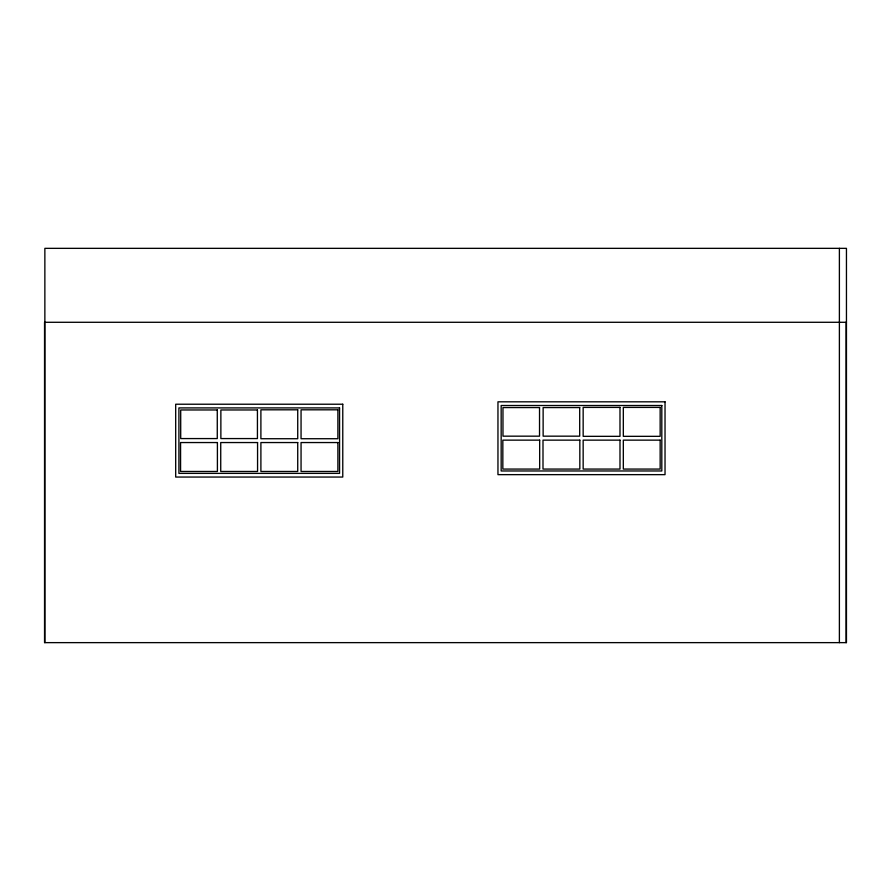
<?xml version="1.0" encoding="UTF-8"?>
<svg xmlns="http://www.w3.org/2000/svg" width="891" height="891" viewBox="0 0 891 891"><rect width="100%" height="100%" fill="white"/><g stroke="black" fill="none" stroke-linecap="round" stroke-linejoin="round"><path stroke-width="1.34" d="M44.862 322.286L846.45 322.286M846.138 322.286L846.138 642.634M839.389 248.344L839.389 642.634M44.862 642.634L44.862 248.344L846.45 248.344L846.45 642.634L44.55 642.634L44.55 322.286M665.031 401.819L497.958 401.819L497.958 474.647L665.031 474.647L665.031 401.819M342.768 404.224L175.694 404.224L175.694 477.053L342.768 477.053L342.768 404.224M661.813 405.505L501.165 405.505L501.165 470.971L661.813 470.971L661.813 405.505M619.991 407.41L583.159 407.41L583.159 436.334L619.991 436.334L619.991 407.41M660.153 407.41L623.321 407.41L623.321 436.334L660.153 436.334L660.153 407.41M539.534 407.566L502.97 407.566L502.97 436.167L539.534 436.167L539.534 407.566M579.696 407.566L543.131 407.566L543.131 436.167L579.696 436.167L579.696 407.566M339.56 407.911L178.913 407.911L178.913 473.377L339.56 473.377L339.56 407.911M297.728 409.815L260.896 409.815L260.896 438.728L297.728 438.728L297.728 409.815M337.889 409.815L301.058 409.815L301.058 438.728L337.889 438.728L337.889 409.815M217.27 409.971L180.706 409.971L180.706 438.572L217.27 438.572L217.27 409.971M257.432 409.971L220.868 409.971L220.868 438.572L257.432 438.572L257.432 409.971M539.668 440.143L502.836 440.143L502.836 469.067L539.668 469.067L539.668 440.143M579.829 440.143L542.998 440.143L542.998 469.067L579.829 469.067L579.829 440.143M619.991 440.143L583.159 440.143L583.159 469.067L619.991 469.067L619.991 440.143M660.153 440.143L623.321 440.143L623.321 469.067L660.153 469.067L660.153 440.143M217.404 442.549L180.572 442.549L180.572 471.462L217.404 471.462L217.404 442.549M257.566 442.549L220.734 442.549L220.734 471.462L257.566 471.462L257.566 442.549M297.728 442.549L260.896 442.549L260.896 471.462L297.728 471.462L297.728 442.549M337.889 442.549L301.058 442.549L301.058 471.462L337.889 471.462L337.889 442.549"/></g></svg>
